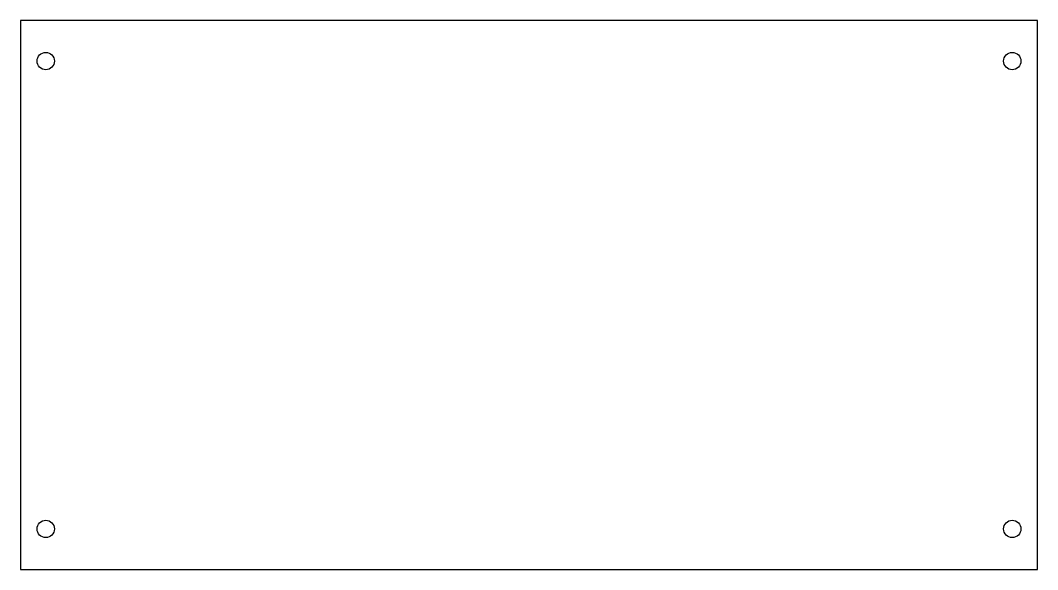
# Model space of a CAD drawing. Header units: millimetres. Extents: x 0 to 200, y 0 to 108.
import ezdxf

# ---------------------------------------------------------------- set-up
doc = ezdxf.new("R2010")
doc.units = ezdxf.units.MM

msp = doc.modelspace()

# ---------------------------------------------------------------- linework, layer by layer
at = {"layer": 'Edge.Cuts'}
msp.add_lwpolyline([(0, 0), (200, 0), (200, 108), (0, 108)], close=True, dxfattribs=at)
for centre in [(5, 100), (195, 100), (5, 8), (195, 8)]:
    msp.add_circle(centre, 1.7, dxfattribs=at)

doc.saveas('drawing.dxf')
